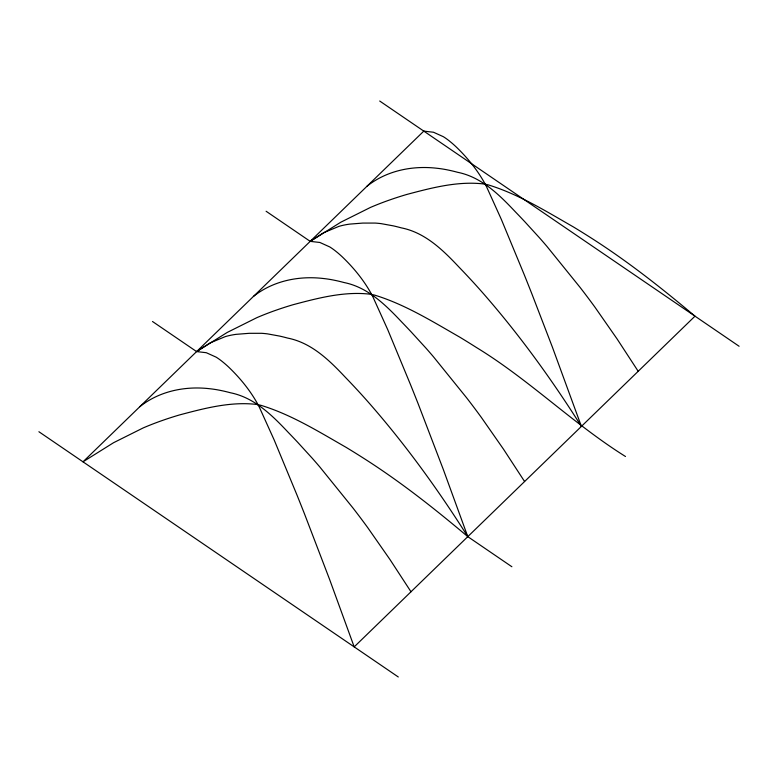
<?xml version="1.0" encoding="UTF-8"?>
<svg xmlns="http://www.w3.org/2000/svg" width="778" height="778" viewBox="0 0 778 778"><rect width="100%" height="100%" fill="white"/><g stroke="black" fill="none" stroke-linecap="round" stroke-linejoin="round"><path stroke-width="1.17" d="M367.002 186.234C386.754 170.528 412.534 165.364 437.168 168.291A253.346 93.613 45.9 0 1 446.805 169.76L450.501 170.538A288.074 106.44 45.9 0 1 457.629 172.298C481.553 177.063 499.32 194.84 515.415 211.879A335.872 124.101 45.9 0 1 524.78 221.701L539.504 237.835A231.873 85.677 45.9 0 1 547.002 246.48L579.989 287.286A346.045 127.864 45.9 0 1 594.976 307.222L617.149 339.033L638.193 371.291M253.395 296.467C273.156 280.761 298.937 275.597 323.56 278.524A253.346 93.613 45.9 0 1 333.208 280.002L336.893 280.77A288.074 106.44 45.9 0 1 344.032 282.531C367.945 287.296 385.713 305.073 401.818 322.111A335.872 124.101 45.9 0 1 411.173 331.934L425.906 348.067A231.873 85.677 45.9 0 1 433.404 356.713L466.392 397.519A346.045 127.864 45.9 0 1 481.378 417.465L503.551 449.266L524.596 481.524M139.797 406.7C159.548 390.994 185.329 385.83 209.963 388.757A253.346 93.613 45.9 0 1 219.6 390.235L223.296 391.003A288.074 106.44 45.9 0 1 230.434 392.764C254.348 397.529 272.115 415.306 288.21 432.354A335.872 124.101 45.9 0 1 297.575 442.167L312.309 458.31A231.873 85.677 45.9 0 1 319.797 466.946L352.784 507.762A346.045 127.864 45.9 0 1 367.77 527.698L389.953 559.499L410.998 591.766M379.703 101.023L739.1 346.259M266.105 211.256L310.198 241.355L319.914 242.483L329.746 246.927A494.516 72.257 67.7 0 1 335.678 251.148L337.467 252.597A528.982 77.285 67.7 0 1 342.349 256.935C353.504 267.642 363.452 279.759 371.009 293.277A36.702 5.358 67.7 0 1 372.944 296.953L387.736 329.658L410.551 384.731A503.298 73.54 67.7 0 1 418.165 403.811L443.334 469.533L467.792 536.645L511.885 566.744M625.493 456.501C573.133 423.767 529.079 379.586 476.282 347.406A503.298 263.917 20.3 0 0 459.652 337.088C432.344 321.44 405.066 304.451 374.792 295.154A36.702 19.246 20.3 0 0 370.075 294.181C344.09 291.166 318.046 298.091 293.121 304.704A528.982 277.386 20.3 0 0 279.244 309.099L274.119 310.879A494.516 259.317 20.3 0 0 256.847 317.667L227.186 332.459L196.601 351.588L152.498 321.499M38.9 431.732L398.287 676.977M423.806 131.112L83.003 461.821L113.588 442.692L143.24 427.9A494.516 259.317 20.3 0 1 160.521 421.122L165.646 419.332A528.982 277.386 20.3 0 1 179.524 414.937C204.439 408.324 230.492 401.399 256.477 404.414A36.702 19.246 20.3 0 1 261.184 405.396C291.468 414.684 318.747 431.673 346.054 447.321A503.298 263.917 20.3 0 1 362.684 457.649C399.746 481.144 434.26 508.404 467.802 536.645C438.461 490.169 406.194 445.493 370.017 404.093A253.346 93.613 45.9 0 0 358.23 390.945L353.805 386.18A288.074 106.44 45.9 0 0 345.364 377.311C329.347 360.282 311.501 342.767 287.646 338.08A335.872 124.101 45.9 0 0 279.72 336.106L267.544 333.879A231.873 85.677 45.9 0 0 261.534 333.305L249.174 333.315L236.23 334.336A346.045 127.864 45.9 0 0 225.319 336.602L210.138 342.913L196.601 351.578L206.306 352.716L216.148 357.16A494.516 72.257 67.7 0 1 222.08 361.381L223.86 362.84A528.982 77.285 67.7 0 1 228.751 367.167C239.896 377.875 249.855 389.992 257.401 403.519A36.702 5.358 67.7 0 1 259.337 407.186L274.138 439.891L296.953 494.964A503.298 73.54 67.7 0 1 304.558 514.044L329.726 579.766L354.185 646.888L694.997 316.169C661.465 287.928 626.951 260.679 589.889 237.173A503.298 263.917 20.3 0 0 573.25 226.845C545.942 211.208 518.673 194.218 488.389 184.921A36.702 19.246 20.3 0 0 483.683 183.948C457.688 180.934 431.644 187.848 406.729 194.471A528.982 277.386 20.3 0 0 392.841 198.867L387.726 200.646A494.516 259.317 20.3 0 0 370.445 207.434L340.783 222.226L310.198 241.355L323.736 232.68L338.916 226.369A346.045 127.864 45.9 0 1 349.828 224.103L362.772 223.082L375.132 223.072A231.873 85.677 45.9 0 1 381.152 223.646L393.328 225.863A335.872 124.101 45.9 0 1 401.254 227.847C425.109 232.534 442.945 250.049 458.971 267.078A288.074 106.44 45.9 0 1 467.403 275.947L471.828 280.712A253.346 93.613 45.9 0 1 483.615 293.851C519.792 335.26 552.069 379.927 581.399 426.402L552.351 347.027L531.763 293.578A503.298 73.54 67.7 0 0 524.158 274.498L501.343 219.415L486.542 186.72A36.702 5.358 67.7 0 0 484.606 183.044C477.06 169.526 467.101 157.399 455.957 146.702A528.982 77.285 67.7 0 0 451.065 142.364L449.285 140.915A494.516 72.257 67.7 0 0 443.343 136.695L433.511 132.25L423.806 131.112"/></g></svg>
